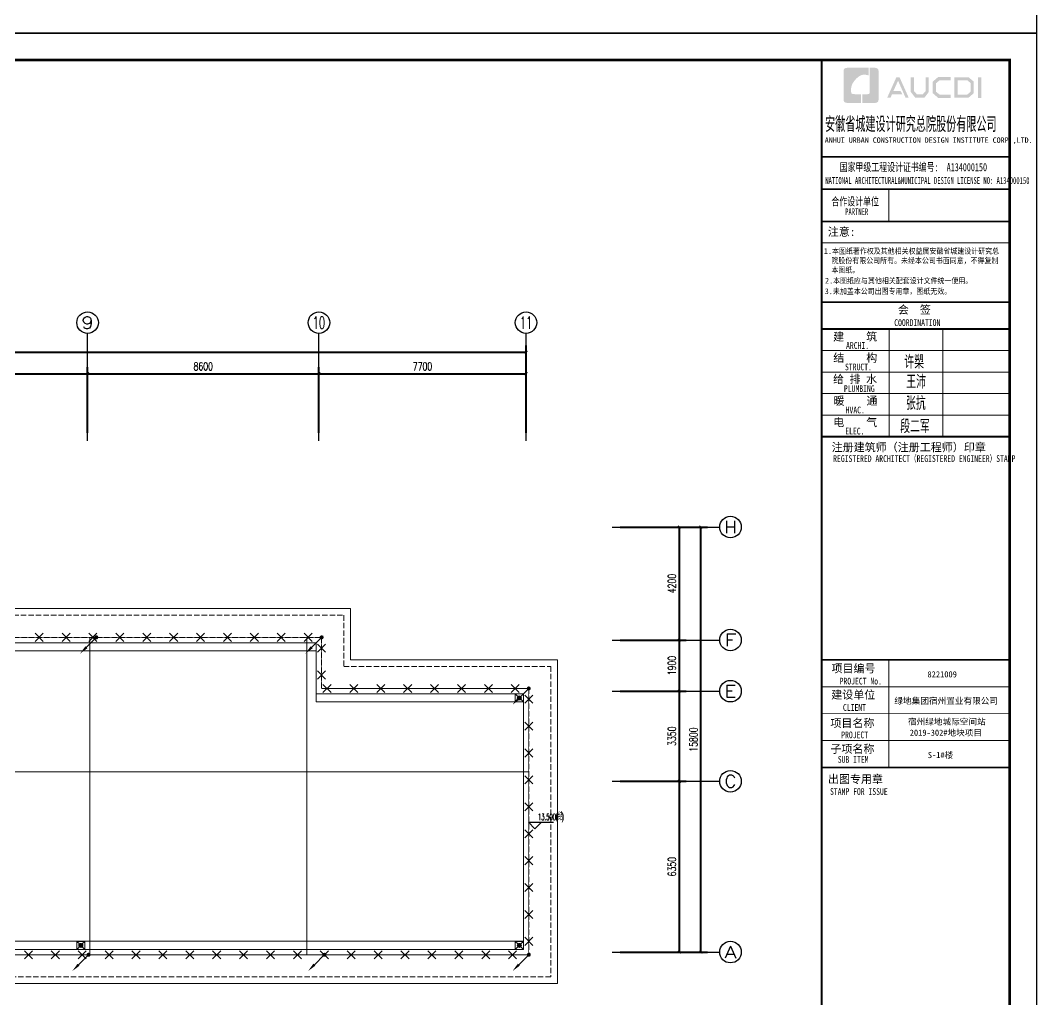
# Model space of a CAD drawing. Extents: x 491024 to 1725648, y 860327 to 1705161.
# Drawn here: x 917731 to 955513, y 1076387 to 1112794 of the extents above; entities that cross this region are included whole.
import ezdxf
from ezdxf.enums import TextEntityAlignment as Align

# ---------------------------------------------------------------- set-up
doc = ezdxf.new("R2010")
doc.units = 0
doc.header["$LTSCALE"] = 1000
doc.header["$MEASUREMENT"] = 0
doc.linetypes.add('DASH', pattern=[0.35, 0.25, -0.1])
doc.layers.get('Defpoints').update_dxf_attribs({"color": 8})
for name, color, linetype in [('AXIS', 8, 'Continuous'), ('AXIS_TEXT', 8, 'Continuous'), ('C-AXIS(轴号)', 8, 'Continuous'), ('C-AXIS-T(字)', 8, 'Continuous'), ('DIM_ELEV', 8, 'Continuous'), ('LWIRE', 4, 'Continuous'), ('PUB_TEXT', 8, 'Continuous'), ('WIRE-避雷', 4, 'Continuous'), ('图框', 140, 'Continuous'), ('图签文字', 147, 'Continuous')]:
    doc.layers.add(name, color=color, linetype=linetype)
for name, color, linetype, lineweight in [('LVTRY', 8, 'Continuous', 13), ('WALL', 8, 'Continuous', 40), ('图签', 147, 'Continuous', 18), ('平面-分水线', 8, 'Continuous', 15), ('平面-排水沟', 8, 'Continuous', 15), ('平面-看线', 8, 'Continuous', 15)]:
    doc.layers.add(name, color=color, linetype=linetype, lineweight=lineweight)
doc.styles.add('_TCH_AXIS', font='COMPLEX', dxfattribs={"bigfont": 'GBCBIG'})
doc.styles.add('_TCH_DIM', font='SIMPLEX.shx', dxfattribs={"width": 0.7, "bigfont": 'GBCBIG.shx'})
doc.styles.add('_TCH_DIM_T3', font='SIMPLEX', dxfattribs={"width": 0.705882, "bigfont": 'GBCBIG'})
doc.styles.add('COMPLEX', font='COMPLEX')
doc.styles.add('HT', font='simhei.ttf')
doc.styles.get("Standard").update_dxf_attribs({"font": 'gbenor.shx', "bigfont": 'gbcbig.shx'})
doc.styles.add('宋体', font='', dxfattribs={"height": 50})
doc.styles.add('建筑图签-1', font='simhei.ttf', dxfattribs={"width": 0.7})
doc.styles.add('建筑图签-2', font='TXT.shx', dxfattribs={"width": 0.5, "bigfont": 'HZTXT.shx'})
doc.styles.get('宋体').set_extended_font_data('SimSun')
doc.dimstyles.new('_TCH_ARCH&&100', dxfattribs={"dimtxt": 297.5, "dimasz": 100, "dimexe": 250, "dimexo": 300, "dimgap": 126.25, "dimtad": 1, "dimdec": 0, "dimzin": 0, "dimdsep": 46, "dimtxsty": '_TCH_DIM_T3', "dimblk": 'ARCHTICK', "dimcen": 0.09, "dimclrt": 7, "dimazin": 2, "dimtfac": 1, "dimtdec": 0, "dimtix": 1, "dimtmove": 2, "dimatfit": 3, "dimfxl": 1, "dimtolj": 1, "dimtzin": 0, "dimarcsym": 0})

# ---------------------------------------------------------------- blocks, each defined once
blk = doc.blocks.new('院标1')
h = blk.add_hatch(color=150)
h.dxf.hatch_style = 1
h.set_gradient(color1=(33, 113, 253), color2=(33, 113, 253), tint=1, name='INVCURVED')
edge = h.paths.add_edge_path()
edge.add_spline(control_points=[(116373, 648379), (116379, 648379), (116382, 648379), (116391, 648379), (116391, 648379), (116391, 648379), (116616, 648379), (116616, 648379), (116616, 648379), (116616, 648379), (116616, 648054), (116616, 648054), (116616, 648054), (116616, 648054), (116108, 648054), (116108, 648054), (116108, 648054), (116028, 648054), (115963, 648111), (115963, 648199), (115963, 648199), (115963, 648199), (115963, 649215), (115963, 649215), (115963, 649215), (115963, 649295), (116018, 649360), (116108, 649360), (116108, 649360), (116108, 649360), (116897, 649360), (116897, 649360), (116897, 649360), (116897, 649360), (116897, 649080), (116897, 649080), (116897, 649080), (116897, 649080), (116566, 649140), (116356, 648859), (116356, 648859), (116245, 648719), (116240, 648545), (116247, 648466), (116247, 648466), (116254, 648386), (116247, 648466), (116247, 648466), (116247, 648466), (116247, 648466), (116258, 648374), (116373, 648379)], knot_values=[0, 0, 0, 0, 0.071429, 0.071429, 0.071429, 0.107143, 0.142857, 0.142857, 0.142857, 0.178571, 0.214286, 0.214286, 0.214286, 0.25, 0.285714, 0.285714, 0.285714, 0.321429, 0.357143, 0.357143, 0.357143, 0.392857, 0.428571, 0.428571, 0.428571, 0.464286, 0.5, 0.5, 0.5, 0.535714, 0.571429, 0.571429, 0.571429, 0.607143, 0.642857, 0.642857, 0.642857, 0.678571, 0.714286, 0.714286, 0.714286, 0.75, 0.785714, 0.785714, 0.785714, 0.821429, 0.857143, 0.857143, 0.857143, 0.928571, 1, 1, 1, 1], degree=3, periodic=0)
h = blk.add_hatch(color=150)
h.dxf.hatch_style = 1
h.set_gradient(color1=(33, 113, 253), color2=(33, 113, 253), tint=1, name='INVCURVED')
edge = h.paths.add_edge_path()
edge.add_spline(control_points=[(117268, 649215), (117268, 649215), (117268, 648199), (117268, 648199), (117268, 648199), (117268, 648114), (117212, 648054), (117123, 648054), (117123, 648054), (117123, 648054), (116663, 648054), (116663, 648054), (116663, 648054), (116663, 648054), (116663, 648379), (116663, 648379), (116663, 648379), (116663, 648379), (116865, 648379), (116865, 648379), (116865, 648379), (116907, 648379), (116941, 648413), (116941, 648455), (116941, 648455), (116941, 648455), (116941, 649360), (116941, 649360), (116941, 649360), (116941, 649360), (117123, 649360), (117123, 649360), (117123, 649360), (117204, 649360), (117268, 649306), (117268, 649215)], knot_values=[0, 0, 0, 0, 0.1, 0.1, 0.1, 0.15, 0.2, 0.2, 0.2, 0.25, 0.3, 0.3, 0.3, 0.35, 0.4, 0.4, 0.4, 0.45, 0.5, 0.5, 0.5, 0.55, 0.6, 0.6, 0.6, 0.65, 0.7, 0.7, 0.7, 0.75, 0.8, 0.8, 0.8, 0.9, 1, 1, 1, 1], degree=3, periodic=0)
blk = doc.blocks.new('tq123')
at = {"layer": '图框'}
h = blk.add_hatch(color=256, dxfattribs=at)
h.paths.add_polyline_path([(-1187, 56758), (-1061, 56758), (-1061, 55988), (-1187, 55988)])
h.paths.add_polyline_path([(-1939, 56642), (-1939, 56116), (-1579, 56116), (-1455, 56223), (-1455, 56541), (-1575, 56642)], flags=16)
h.paths.add_polyline_path([(-2057, 56760), (-2057, 55998), (-1535, 55998), (-1337, 56168), (-1337, 56596), (-1532, 56760)])
h.paths.add_polyline_path([(-2200, 56764), (-2200, 56648), (-2607, 56648), (-2740, 56537), (-2740, 56218), (-2607, 56115), (-2198, 56115), (-2198, 55993), (-2662, 55993), (-2864, 56168), (-2864, 56596), (-2666, 56764)])
h.paths.add_polyline_path([(-3683, 56762), (-3563, 56762), (-3563, 56251), (-3449, 56120), (-3238, 56120), (-3124, 56251), (-3124, 56762), (-3010, 56762), (-3010, 56214), (-3174, 55997), (-3512, 55997), (-3683, 56216)])
h.paths.add_polyline_path([(-4215, 56760), (-4098, 56760), (-3756, 55996), (-3872, 55996), (-4153, 56630), (-4328, 56242), (-4057, 56242), (-3996, 56127), (-4377, 56127), (-4436, 55994), (-4559, 55994)])
for p, q in [((-6995, 53800), (5, 53800)), ((-6995, 53800), (5, 53800)), ((-6995, 52600), (5, 52600))]:
    blk.add_line(p, q, dxfattribs=at)
for points, const_width in [([(-6995, 0), (-6995, 57400)], 70), ([(-6995, 53800), (5, 53800)], 60), ([(-6995, 52600), (5, 52600)], 60), ([(-6995, 52600), (5, 52600)], 60), ([(-4495, 52600), (-4495, 51400)], 35), ([(-6995, 51400), (5, 51400)], 60), ([(-6995, 51400), (5, 51400)], 60), ([(-6995, 50599), (5, 50599)], 35), ([(-6987, 48400), (13, 48400)], 60), ([(-6987, 47400), (13, 47400)], 70), ([(-6987, 47400), (13, 47400)], 70), ([(-4487, 47400), (-4487, 43400)], 35), ([(-2487, 47400), (-2487, 43400)], 35), ([(-6987, 46600), (13, 46600)], 35), ([(-6987, 45800), (13, 45800)], 35), ([(-6987, 45000), (13, 45000)], 35), ([(-6987, 44200), (13, 44200)], 35), ([(-6987, 43400), (13, 43400)], 70), ([(-6995, 35100), (5, 35100)], 70), ([(-6995, 35100), (5, 35100)], 70), ([(-4495, 31100), (-4495, 35100)], 35), ([(-6995, 34100), (5, 34100)], 35), ([(-6995, 33100), (5, 33100)], 35), ([(-6995, 32100), (5, 32100)], 35), ([(5, 31100), (-6995, 31100)], 70)]:
    blk.add_lwpolyline(points, dxfattribs=dict(at, const_width=const_width))
blk.add_blockref('院标1', (-122144, -592249))
for s, height, style, width, p in [('ANHUI URBAN CONSTRUCTION DESIGN INSTITUTE CORP.,LTD.', 200, '建筑图签-1', 0.91, (-6877, 54322)), ('NATIONAL ARCHITECTURAL&MUNICIPAL DESIGN LICENSE NO: A134000150', 250, '建筑图签-1', 0.6, (-6858, 52795)), ('PARTNER', 250, '建筑图签-1', 0.6, (-6120, 51634)), ('1.本图纸著作权及其他相关权益属安徽省城建设计研究总', 210, 'HT', 0.88, (-6909, 50193)), ('院股份有限公司所有。未经本公司书面同意，不得复制', 210, 'HT', 0.88, (-6630, 49839)), ('本图纸。', 210, 'HT', 0.88, (-6630, 49489)), (' 2.本图纸应与其他相关配套设计文件统一使用。 ', 210, 'HT', 0.88, (-7020, 49092)), ('3.未加盖本公司出图专用章，图纸无效。', 210, 'HT', 0.88, (-6877, 48698)), ('COORDINATION', 250, '建筑图签-1', 0.7, (-4295, 47513)), ('ARCHI.', 250, '建筑图签-1', 0.7, (-6086, 46662)), ('STRUCT.', 250, '建筑图签-1', 0.7, (-6125, 45865)), ('PLUMBING', 250, '建筑图签-1', 0.7, (-6166, 45058)), ('HVAC.', 250, '建筑图签-1', 0.7, (-6101, 44265)), ('ELEC.', 250, '建筑图签-1', 0.7, (-6117, 43480)), ('REGISTERED ARCHITECT（REGISTERED ENGINEER）STAMP', 250, '建筑图签-1', 0.7, (-6566, 42459)), ('PROJECT No.', 250, '建筑图签-1', 0.7, (-6325, 34185, -1799)), ('CLIENT', 250, '建筑图签-1', 0.7, (-6201, 33206)), ('PROJECT', 250, '建筑图签-1', 0.7, (-6266, 32187)), ('SUB ITEM', 250, '建筑图签-1', 0.7, (-6393, 31276)), ('STAMP FOR ISSUE', 250, '建筑图签-1', 0.7, (-6682, 30081))]:
    blk.add_text(s, height=height, dxfattribs=dict(at, style=style, width=width)).set_placement(p)
at = {"layer": '图签', "color": 2, "style": '宋体'}
for s, height, p in [('8221009', 229.3, (-3058, 34448)), ('绿地集团宿州置业有限公司', 229.34, (-4290, 33462)), ('宿州绿地城际空间站', 229.3, (-3785, 32688)), ('2019-302#地块项目', 229.34, (-3718, 32279)), ('S-1#楼', 229.3, (-3046, 31448))]:
    blk.add_text(s, height=height, dxfattribs=at).set_placement(p)
at = {"layer": '图签文字', "color": 7, "style": '建筑图签-1'}
for s, height, width, p in [('安徽省城建设计研究总院股份有限公司', 500, 0.55, (-6867, 54777)), ('国家甲级工程设计证书编号:  A134000150', 300, 0.7, (-6323, 53267)), ('合作设计单位', 300, 0.7, (-6630, 51990))]:
    blk.add_text(s, height=height, dxfattribs=dict(at, width=width)).set_placement(p)
for s, p in [('注意:', (-6764, 50863)), ('会  签', (-4160, 47968)), ('建    筑', (-6565, 46967)), ('结    构', (-6561, 46179)), ('给 排 水', (-6570, 45385)), ('暖    通', (-6552, 44582)), ('电    气', (-6562, 43782)), ('注册建筑师（注册工程师）印章', (-6620, 42854)), ('项目编号', (-6627, 34632)), ('建设单位', (-6635, 33655)), ('项目名称', (-6668, 32597)), ('子项名称', (-6668, 31640)), ('出图专用章', (-6759, 30518))]:
    blk.add_text(s, height=300, dxfattribs=at).set_placement(p)
at = {"layer": '图签文字', "color": 1, "style": '建筑图签-2', "width": 0.7}
for s, p in [('许槊', (-3921, 45928)), ('王沛', (-3849, 45187)), ('张抗', (-3860, 44391)), ('段二军', (-4074, 43532))]:
    blk.add_text(s, height=500, dxfattribs=at).set_placement(p)
blk = doc.blocks.new('$lvtry$00000171')
for p, q in [((-74, 11), (-11, 74)), ((-70, -27), (27, 70)), ((-53, -53), (53, 53)), ((-27, -70), (70, 27)), ((11, -74), (74, -11))]:
    blk.add_line(p, q)
blk.add_circle((0, 0), 75)
blk.add_point((0, 0))
blk = doc.blocks.new('R5T6Y7TRF')
at = {"layer": '平面-分水线', "elevation": -134}
blk.add_lwpolyline([(392485, -26438), (392785, -26438), (392785, -26738), (392485, -26738)], close=True, dxfattribs=at)
for points in [[(392485, -26438), (392582, -26534)], [(392688, -26534), (392785, -26438)], [(392485, -26738), (392593, -26629)], [(392676, -26629), (392785, -26738)]]:
    blk.add_lwpolyline(points, dxfattribs=at)
at = {"layer": 'LVTRY'}
blk.add_blockref('$lvtry$00000171', (392635, -26588, -134), dxfattribs=at)
blk = doc.blocks.new('_ArchTick')
at = {"color": 0, "linetype": 'ByBlock', "const_width": 0.4}
blk.add_lwpolyline([(-0.5, -0.5), (0.5, 0.5)], dxfattribs=at)
blk = doc.blocks.new('*D179')
at = {"layer": 'AXIS', "color": 0, "lineweight": -2, "transparency": 16777216}
for p, q in [((1368588, 921731), (1371838, 921731)), ((1371588, 905931), (1371588, 921731)), ((1368588, 905931), (1371838, 905931))]:
    blk.add_line(p, q, dxfattribs=at)
at = {"layer": 'Defpoints', "color": 0, "transparency": 16777216}
for p in [(1368288, 921731), (1371588, 921731), (1368288, 905931)]:
    blk.add_point(p, dxfattribs=at)
at = {"layer": 'AXIS', "color": 0, "lineweight": -2, "transparency": 16777216, "xscale": 100, "yscale": 100, "zscale": 100}
for p, rotation in [((1371588, 921731), 90), ((1371588, 905931), 270)]:
    blk.add_blockref('_ArchTick', p, dxfattribs=dict(at, rotation=rotation))
at = {"layer": 'AXIS', "color": 7, "transparency": 16777216, "insert": (1371313, 913831), "char_height": 297.5, "attachment_point": 5, "rotation": 90, "style": '_TCH_DIM_T3'}
blk.add_mtext('\\A1;15800', dxfattribs=at)
blk = doc.blocks.new('*D178')
at = {"layer": 'AXIS', "color": 0, "lineweight": -2, "transparency": 16777216}
for p, q in [((1368588, 921731), (1371038, 921731)), ((1370788, 917531), (1370788, 921731)), ((1368588, 917531), (1371038, 917531))]:
    blk.add_line(p, q, dxfattribs=at)
at = {"layer": 'Defpoints', "color": 0, "transparency": 16777216}
for p in [(1368288, 921731), (1370788, 921731), (1368288, 917531)]:
    blk.add_point(p, dxfattribs=at)
at = {"layer": 'AXIS', "color": 0, "lineweight": -2, "transparency": 16777216, "xscale": 100, "yscale": 100, "zscale": 100}
for p, rotation in [((1370788, 921731), 90), ((1370788, 917531), 270)]:
    blk.add_blockref('_ArchTick', p, dxfattribs=dict(at, rotation=rotation))
at = {"layer": 'AXIS', "color": 7, "transparency": 16777216, "insert": (1370513, 919631), "char_height": 297.5, "attachment_point": 5, "rotation": 90, "style": '_TCH_DIM_T3'}
blk.add_mtext('\\A1;4200', dxfattribs=at)
blk = doc.blocks.new('*D177')
at = {"layer": 'AXIS', "color": 0, "lineweight": -2, "transparency": 16777216}
for p, q in [((1368588, 917531), (1371038, 917531)), ((1370788, 915631), (1370788, 917531)), ((1368588, 915631), (1371038, 915631))]:
    blk.add_line(p, q, dxfattribs=at)
at = {"layer": 'Defpoints', "color": 0, "transparency": 16777216}
for p in [(1368288, 917531), (1370788, 917531), (1368288, 915631)]:
    blk.add_point(p, dxfattribs=at)
at = {"layer": 'AXIS', "color": 0, "lineweight": -2, "transparency": 16777216, "xscale": 100, "yscale": 100, "zscale": 100}
for p, rotation in [((1370788, 917531), 90), ((1370788, 915631), 270)]:
    blk.add_blockref('_ArchTick', p, dxfattribs=dict(at, rotation=rotation))
at = {"layer": 'AXIS', "color": 7, "transparency": 16777216, "insert": (1370513, 916581), "char_height": 297.5, "attachment_point": 5, "rotation": 90, "style": '_TCH_DIM_T3'}
blk.add_mtext('\\A1;1900', dxfattribs=at)
blk = doc.blocks.new('*D176')
at = {"layer": 'AXIS', "color": 0, "lineweight": -2, "transparency": 16777216}
for p, q in [((1368588, 915631), (1371038, 915631)), ((1370788, 912281), (1370788, 915631)), ((1368588, 912281), (1371038, 912281))]:
    blk.add_line(p, q, dxfattribs=at)
at = {"layer": 'Defpoints', "color": 0, "transparency": 16777216}
for p in [(1368288, 915631), (1370788, 915631), (1368288, 912281)]:
    blk.add_point(p, dxfattribs=at)
at = {"layer": 'AXIS', "color": 0, "lineweight": -2, "transparency": 16777216, "xscale": 100, "yscale": 100, "zscale": 100}
for p, rotation in [((1370788, 915631), 90), ((1370788, 912281), 270)]:
    blk.add_blockref('_ArchTick', p, dxfattribs=dict(at, rotation=rotation))
at = {"layer": 'AXIS', "color": 7, "transparency": 16777216, "insert": (1370513, 913956), "char_height": 297.5, "attachment_point": 5, "rotation": 90, "style": '_TCH_DIM_T3'}
blk.add_mtext('\\A1;3350', dxfattribs=at)
blk = doc.blocks.new('*D175')
at = {"layer": 'AXIS', "color": 0, "lineweight": -2, "transparency": 16777216}
for p, q in [((1368588, 912281), (1371038, 912281)), ((1370788, 905931), (1370788, 912281)), ((1368588, 905931), (1371038, 905931))]:
    blk.add_line(p, q, dxfattribs=at)
at = {"layer": 'Defpoints', "color": 0, "transparency": 16777216}
for p in [(1368288, 912281), (1370788, 912281), (1368288, 905931)]:
    blk.add_point(p, dxfattribs=at)
at = {"layer": 'AXIS', "color": 0, "lineweight": -2, "transparency": 16777216, "xscale": 100, "yscale": 100, "zscale": 100}
for p, rotation in [((1370788, 912281), 90), ((1370788, 905931), 270)]:
    blk.add_blockref('_ArchTick', p, dxfattribs=dict(at, rotation=rotation))
at = {"layer": 'AXIS', "color": 7, "transparency": 16777216, "insert": (1370513, 909106), "char_height": 297.5, "attachment_point": 5, "rotation": 90, "style": '_TCH_DIM_T3'}
blk.add_mtext('\\A1;6350', dxfattribs=at)
blk = doc.blocks.new('*D163')
at = {"layer": 'AXIS', "color": 0, "lineweight": -2, "transparency": 16777216}
for p, q in [((1293188, 925231), (1293188, 928481)), ((1365088, 925231), (1365088, 928481)), ((1293188, 928231), (1365088, 928231))]:
    blk.add_line(p, q, dxfattribs=at)
at = {"layer": 'Defpoints', "color": 0, "transparency": 16777216}
for p in [(1365088, 928231), (1293188, 924931), (1365088, 924931)]:
    blk.add_point(p, dxfattribs=at)
at = {"layer": 'AXIS', "color": 0, "lineweight": -2, "transparency": 16777216, "xscale": 100, "yscale": 100, "zscale": 100, "rotation": 180}
blk.add_blockref('_ArchTick', (1293188, 928231), dxfattribs=at)
at = {"layer": 'AXIS', "color": 0, "lineweight": -2, "transparency": 16777216, "xscale": 100, "yscale": 100, "zscale": 100}
blk.add_blockref('_ArchTick', (1365088, 928231), dxfattribs=at)
at = {"layer": 'AXIS', "color": 7, "transparency": 16777216, "insert": (1329138, 928506), "char_height": 297.5, "attachment_point": 5, "style": '_TCH_DIM_T3'}
blk.add_mtext('\\A1;71900', dxfattribs=at)
blk = doc.blocks.new('*D154')
at = {"layer": 'AXIS', "color": 0, "lineweight": -2, "transparency": 16777216}
for p, q in [((1340388, 925231), (1340388, 927681)), ((1348788, 925231), (1348788, 927681)), ((1340388, 927431), (1348788, 927431))]:
    blk.add_line(p, q, dxfattribs=at)
at = {"layer": 'Defpoints', "color": 0, "transparency": 16777216}
for p in [(1348788, 927431), (1340388, 924931), (1348788, 924931)]:
    blk.add_point(p, dxfattribs=at)
at = {"layer": 'AXIS', "color": 0, "lineweight": -2, "transparency": 16777216, "xscale": 100, "yscale": 100, "zscale": 100, "rotation": 180}
blk.add_blockref('_ArchTick', (1340388, 927431), dxfattribs=at)
at = {"layer": 'AXIS', "color": 0, "lineweight": -2, "transparency": 16777216, "xscale": 100, "yscale": 100, "zscale": 100}
blk.add_blockref('_ArchTick', (1348788, 927431), dxfattribs=at)
at = {"layer": 'AXIS', "color": 7, "transparency": 16777216, "insert": (1344588, 927706), "char_height": 297.5, "attachment_point": 5, "style": '_TCH_DIM_T3'}
blk.add_mtext('\\A1;8400', dxfattribs=at)
blk = doc.blocks.new('*D153')
at = {"layer": 'AXIS', "color": 0, "lineweight": -2, "transparency": 16777216}
for p, q in [((1348788, 925231), (1348788, 927681)), ((1357388, 925231), (1357388, 927681)), ((1348788, 927431), (1357388, 927431))]:
    blk.add_line(p, q, dxfattribs=at)
at = {"layer": 'Defpoints', "color": 0, "transparency": 16777216}
for p in [(1357388, 927431), (1348788, 924931), (1357388, 924931)]:
    blk.add_point(p, dxfattribs=at)
at = {"layer": 'AXIS', "color": 0, "lineweight": -2, "transparency": 16777216, "xscale": 100, "yscale": 100, "zscale": 100, "rotation": 180}
blk.add_blockref('_ArchTick', (1348788, 927431), dxfattribs=at)
at = {"layer": 'AXIS', "color": 0, "lineweight": -2, "transparency": 16777216, "xscale": 100, "yscale": 100, "zscale": 100}
blk.add_blockref('_ArchTick', (1357388, 927431), dxfattribs=at)
at = {"layer": 'AXIS', "color": 7, "transparency": 16777216, "insert": (1353088, 927706), "char_height": 297.5, "attachment_point": 5, "style": '_TCH_DIM_T3'}
blk.add_mtext('\\A1;8600', dxfattribs=at)
blk = doc.blocks.new('*D152')
at = {"layer": 'AXIS', "color": 0, "lineweight": -2, "transparency": 16777216}
for p, q in [((1357388, 925231), (1357388, 927681)), ((1365088, 925231), (1365088, 927681)), ((1357388, 927431), (1365088, 927431))]:
    blk.add_line(p, q, dxfattribs=at)
at = {"layer": 'Defpoints', "color": 0, "transparency": 16777216}
for p in [(1365088, 927431), (1357388, 924931), (1365088, 924931)]:
    blk.add_point(p, dxfattribs=at)
at = {"layer": 'AXIS', "color": 0, "lineweight": -2, "transparency": 16777216, "xscale": 100, "yscale": 100, "zscale": 100, "rotation": 180}
blk.add_blockref('_ArchTick', (1357388, 927431), dxfattribs=at)
at = {"layer": 'AXIS', "color": 0, "lineweight": -2, "transparency": 16777216, "xscale": 100, "yscale": 100, "zscale": 100}
blk.add_blockref('_ArchTick', (1365088, 927431), dxfattribs=at)
at = {"layer": 'AXIS', "color": 7, "transparency": 16777216, "insert": (1361238, 927706), "char_height": 297.5, "attachment_point": 5, "style": '_TCH_DIM_T3'}
blk.add_mtext('\\A1;7700', dxfattribs=at)
blk = doc.blocks.new('_AXISO')
blk.add_circle((0, 0), 0.5)
at = {"layer": 'AXIS_TEXT', "style": 'COMPLEX', "width": 1.041667}
blk.add_attdef('A', text='', height=0.56, dxfattribs=at).set_placement((-0.25, -0.28), (0.25, -0.28), align=Align.FIT)
blk = doc.blocks.new('$TelecSys$00000009')
for p, q in [((-0.5, 0.5), (0.5, -0.5)), ((0.5, 0.5), (-0.5, -0.5))]:
    blk.add_line(p, q)
blk = doc.blocks.new('$TelecSys$00000080')
for p, q in [((-0.7, -0.7), (0, 0)), ((0.104, 0.104), (0.104, 0.104)), ((-0.104, -0.104), (-0.104, -0.104))]:
    blk.add_line(p, q)
at = {"const_width": 0.142}
blk.add_lwpolyline([(0.071, 0, 1), (-0.071, 0, 1)], format="xyb", close=True, dxfattribs=at)
blk.add_solid([(-0.63, -0.77), (-0.77, -0.63), (-1.15, -1.15)])
at = {"width": 0.8, "flags": 9}
blk.add_attdef('A', (0, 0), '', height=0.00002, rotation=180, dxfattribs=at)
blk = doc.blocks.new('ASDFSGDH')
at = {"layer": 'C-AXIS(轴号)', "color": 8}
for p, q in [((1348787.7, 924931.1), (1348787.7, 928931.1)), ((1357387.7, 924931.1), (1357387.7, 928931.1)), ((1365087.7, 924931.1), (1365087.7, 928931.1)), ((1368287.7, 921731.1), (1372287.7, 921731.1)), ((1368287.7, 917531.1), (1372287.7, 917531.1)), ((1368287.7, 915631.1), (1372287.7, 915631.1)), ((1368287.7, 912281.1), (1372287.7, 912281.1)), ((1368287.7, 905931.1), (1372287.7, 905931.1))]:
    blk.add_line(p, q, dxfattribs=at)
at = {"layer": 'DIM_ELEV', "color": 8}
for p, q in [((1365416.8, 910517.3), (1365176.8, 910757.3)), ((1365176.8, 910757.3), (1366112, 910757.3)), ((1365416.8, 910517.3), (1365656.8, 910757.3))]:
    blk.add_line(p, q, dxfattribs=at)
at = {"layer": '平面-排水沟', "color": 8}
for points in [[(1327087.7, 917131.1), (1357287.7, 917131.1)], [(1364987.7, 915231.1), (1357287.7, 915231.1), (1357287.7, 915531.1)], [(1293287.7, 912631.1), (1364987.7, 912631.1)], [(1293287.7, 906331.1), (1364987.7, 906331.1)]]:
    blk.add_lwpolyline(points, dxfattribs=at)
at = {"layer": '平面-看线', "color": 8}
for points in [[(1292017.7, 920501.1), (1328357.7, 920501.1), (1328357.7, 918701.1), (1358557.7, 918701.1), (1358557.7, 916801.1), (1366257.7, 916801.1), (1366257.7, 904761.1), (1292017.7, 904761.1)], [(1293287.7, 919231.1), (1327087.7, 919231.1), (1327087.7, 917431.1), (1357287.7, 917431.1), (1357287.7, 915531.1), (1364987.7, 915531.1), (1364987.7, 906031.1), (1293287.7, 906031.1)]]:
    blk.add_lwpolyline(points, close=True, dxfattribs=at)
at = {"layer": '平面-看线', "color": 8, "linetype": 'DASH', "ltscale": 0.8}
for points in [[(1292267.7, 920251.1), (1328107.7, 920251.1), (1328107.7, 918451.1), (1358307.7, 918451.1), (1358307.7, 916551.1), (1366007.7, 916551.1), (1366007.7, 905011.1), (1292267.7, 905011.1)], [(1293087.7, 919431.1), (1327287.7, 919431.1), (1327287.7, 917631.1), (1357487.7, 917631.1), (1357487.7, 915731.1), (1365187.7, 915731.1), (1365187.7, 905831.1), (1293087.7, 905831.1)]]:
    blk.add_lwpolyline(points, close=True, dxfattribs=at)
at = {"color": 8}
for p in [(972202.8, 941968.7, 134.4), (955902.8, 932768.7, 134.4), (972202.8, 932768.7, 134.4)]:
    blk.add_blockref('R5T6Y7TRF', p, dxfattribs=at)
at = {"layer": 'C-AXIS(轴号)', "color": 8}
ref = blk.add_blockref('_AXISO', (1348787.7, 929331.1), dxfattribs=dict(at, xscale=800, yscale=800, zscale=800))
ref.add_attrib('A', '9', dxfattribs={"layer": 'C-AXIS-T(字)', "height": 452.5, "style": '_TCH_AXIS', "width": 1.5}).set_placement((1348561.4, 929104.8), (1349014, 929104.8), align=Align.FIT)
ref = blk.add_blockref('_AXISO', (1357387.7, 929331.1), dxfattribs=dict(at, xscale=800, yscale=800, zscale=800))
ref.add_attrib('A', '10', dxfattribs={"layer": 'C-AXIS-T(字)', "height": 452.55, "style": '_TCH_AXIS', "width": 0.724138}).set_placement((1357161.4, 929104.8), (1357614, 929104.8), align=Align.FIT)
ref = blk.add_blockref('_AXISO', (1365087.7, 929331.1), dxfattribs=dict(at, xscale=800, yscale=800, zscale=800))
ref.add_attrib('A', '11', dxfattribs={"layer": 'C-AXIS-T(字)', "height": 452.55, "style": '_TCH_AXIS', "width": 0.875}).set_placement((1364861.4, 929104.8), (1365314, 929104.8), align=Align.FIT)
ref = blk.add_blockref('_AXISO', (1372687.7, 921731.1), dxfattribs=dict(at, xscale=800, yscale=800, zscale=800))
ref.add_attrib('A', 'H', dxfattribs={"layer": 'C-AXIS-T(字)', "height": 452.5, "style": '_TCH_AXIS', "width": 1.05}).set_placement((1372461.4, 921504.8), (1372914, 921504.8), align=Align.FIT)
ref = blk.add_blockref('_AXISO', (1372687.7, 917531.1), dxfattribs=dict(at, xscale=800, yscale=800, zscale=800))
ref.add_attrib('A', 'F', dxfattribs={"layer": 'C-AXIS-T(字)', "height": 452.5, "style": '_TCH_AXIS', "width": 1.3125}).set_placement((1372461.4, 917304.8), (1372914, 917304.8), align=Align.FIT)
ref = blk.add_blockref('_AXISO', (1372687.7, 915631.1), dxfattribs=dict(at, xscale=800, yscale=800, zscale=800))
ref.add_attrib('A', 'E', dxfattribs={"layer": 'C-AXIS-T(字)', "height": 452.5, "style": '_TCH_AXIS', "width": 1.3125}).set_placement((1372461.4, 915404.8), (1372914, 915404.8), align=Align.FIT)
ref = blk.add_blockref('_AXISO', (1372687.7, 912281.1), dxfattribs=dict(at, xscale=800, yscale=800, zscale=800))
ref.add_attrib('A', 'C', dxfattribs={"layer": 'C-AXIS-T(字)', "height": 452.5, "style": '_TCH_AXIS', "width": 1.4}).set_placement((1372461.4, 912054.8), (1372914, 912054.8), align=Align.FIT)
ref = blk.add_blockref('_AXISO', (1372687.7, 905931.1), dxfattribs=dict(at, xscale=800, yscale=800, zscale=800))
ref.add_attrib('A', 'A', dxfattribs={"layer": 'C-AXIS-T(字)', "height": 452.5, "style": '_TCH_AXIS', "width": 1.166667}).set_placement((1372461.4, 905704.8), (1372914, 905704.8), align=Align.FIT)
at = {"layer": 'PUB_TEXT', "color": 8, "style": '_TCH_DIM'}
for s, height, width, p in [('13.500', 238, 0.494118, (1365528, 910837.3)), ('(', 238, 0.494118, (1366192, 910837.3)), ('结', 270.1, 0.7, (1366270.4, 910837.3)), (')', 238, 0.494118, (1366408.1, 910837.3))]:
    blk.add_text(s, height=height, dxfattribs=dict(at, width=width)).set_placement(p)
at = {"layer": 'AXIS', "color": 8}
for p1, p2, distance, picture, middle in [((1293187.7, 924931.1), (1365087.7, 924931.1), 3300, '*D163', (1329137.7, 928506.1)), ((1340387.7, 924931.1), (1348787.7, 924931.1), 2500, '*D154', (1344587.7, 927706.1)), ((1348787.7, 924931.1), (1357387.7, 924931.1), 2500, '*D153', (1353087.7, 927706.1)), ((1357387.7, 924931.1), (1365087.7, 924931.1), 2500, '*D152', (1361237.7, 927706.1)), ((1368287.7, 905931.1), (1368287.7, 921731.1), -3300, '*D179', (1371312.7, 913831.1)), ((1368287.7, 917531.1), (1368287.7, 921731.1), -2500, '*D178', (1370512.7, 919631.1)), ((1368287.7, 915631.1), (1368287.7, 917531.1), -2500, '*D177', (1370512.7, 916581.1)), ((1368287.7, 912281.1), (1368287.7, 915631.1), -2500, '*D176', (1370512.7, 913956.1)), ((1368287.7, 905931.1), (1368287.7, 912281.1), -2500, '*D175', (1370512.7, 909106.1))]:
    dim = blk.add_aligned_dim(p1=p1, p2=p2, distance=distance, dimstyle='_TCH_ARCH&&100', dxfattribs=at)
    dim.commit()
    dim.dimension.update_dxf_attribs({"geometry": picture, "text_midpoint": middle})

msp = doc.modelspace()

# ---------------------------------------------------------------- linework, layer by layer
at = {"layer": 'WIRE-避雷', "const_width": 30}
for points in [[(864531, 1091656.1), (864531, 1078056.1), (936631, 1078056.1), (936631, 1087956.1), (928931, 1087956.1), (928931, 1089856.1), (898731, 1089856.1), (898731, 1091656.1), (864531, 1091656.1)], [(920315.6, 1078056.1), (920315.6, 1089856.1)], [(928380.9, 1078056.1), (928380.9, 1089856.1)]]:
    msp.add_lwpolyline(points, dxfattribs=at)
at = {"layer": 'WIRE-避雷', "color": 2, "const_width": 30}
msp.add_lwpolyline([(864531, 1084856.1), (936631, 1084856.1)], dxfattribs=at)
at = {"layer": '图框'}
for points in [[(850413, 1112318.7), (955513, 1112318.7), (955513, 1171718.7), (850413, 1171718.7)], [(850413, 1052918.7), (955513, 1052918.7), (955513, 1112318.7), (850413, 1112318.7)]]:
    msp.add_lwpolyline(points, close=True, dxfattribs=at)
at = {"layer": '图框', "const_width": 100}
msp.add_lwpolyline([(852913, 1053918.7), (954513, 1053918.7), (954513, 1111318.7), (852913, 1111318.7)], close=True, dxfattribs=at)

# ---------------------------------------------------------------- block references
msp.add_blockref('tq123', (954513, 1053918.7))
at = {"layer": 'LWIRE', "xscale": 300, "yscale": 300, "zscale": 300}
for p, rotation in [((918431, 1089856.1), 179.9999999933078), ((919431, 1089856.1), 179.9999999933078), ((920431, 1089856.1), 179.9999999933078), ((921431, 1089856.1), 179.9999999933078), ((922431, 1089856.1), 179.9999999933078), ((923431, 1089856.1), 179.9999999933078), ((924431, 1089856.1), 179.9999999933078), ((925431, 1089856.1), 179.9999999933078), ((926431, 1089856.1), 179.9999999933078), ((927431, 1089856.1), 179.9999999933078), ((928431, 1089856.1), 179.9999999933078), ((928931, 1089456.1), 89.99999999957872), ((928931, 1088456.1), 89.99999999957872), ((929131, 1087956.1), 179.999999999579), ((930131, 1087956.1), 179.999999999579), ((931131, 1087956.1), 179.999999999579), ((932131, 1087956.1), 179.999999999579), ((933131, 1087956.1), 179.999999999579), ((934131, 1087956.1), 179.999999999579), ((935131, 1087956.1), 179.999999999579), ((936131, 1087956.1), 179.999999999579), ((936631, 1087556.1), 89.99999997902353), ((936631, 1086556.1), 89.99999997902353), ((936631, 1085556.1), 89.99999997902353), ((936631, 1084556.1), 89.99999997902353), ((936631, 1083556.1), 89.99999997902353), ((936631, 1082556.1), 89.99999997902353), ((936631, 1081556.1), 89.99999997902353), ((936631, 1080556.1), 89.99999997902353), ((936631, 1079556.1), 89.99999997902353), ((936631, 1078556.1), 89.99999997902353), ((918031, 1078056.1), 359.9999999790235), ((919031, 1078056.1), 359.9999999790235), ((920031, 1078056.1), 359.9999999790235), ((921031, 1078056.1), 359.9999999790235), ((922031, 1078056.1), 359.9999999790235), ((923031, 1078056.1), 359.9999999790235), ((924031, 1078056.1), 359.9999999790235), ((925031, 1078056.1), 359.9999999790235), ((926031, 1078056.1), 359.9999999790235), ((927031, 1078056.1), 359.9999999790235), ((928031, 1078056.1), 359.9999999790235), ((929031, 1078056.1), 359.9999999790235), ((930031, 1078056.1), 359.9999999790235), ((931031, 1078056.1), 359.9999999790235), ((932031, 1078056.1), 359.9999999790235), ((933031, 1078056.1), 359.9999999790235), ((934031, 1078056.1), 359.9999999790235), ((935031, 1078056.1), 359.9999999790235), ((936031, 1078056.1), 359.9999999790235)]:
    msp.add_blockref('$TelecSys$00000009', p, dxfattribs=dict(at, rotation=rotation))
at = {"layer": 'LWIRE', "xscale": 525, "yscale": 525, "zscale": 525}
for p in [(920555.8, 1089856.1), (928931, 1089856.1), (936631, 1087956.1), (920266.7, 1078056.1), (929031, 1078056.1), (936631, 1078056.1)]:
    msp.add_blockref('$TelecSys$00000080', p, dxfattribs=at)
at = {"layer": 'WALL'}
msp.add_blockref('ASDFSGDH', (-428556.7, 172225.1), dxfattribs=at)

doc.saveas('drawing.dxf')
